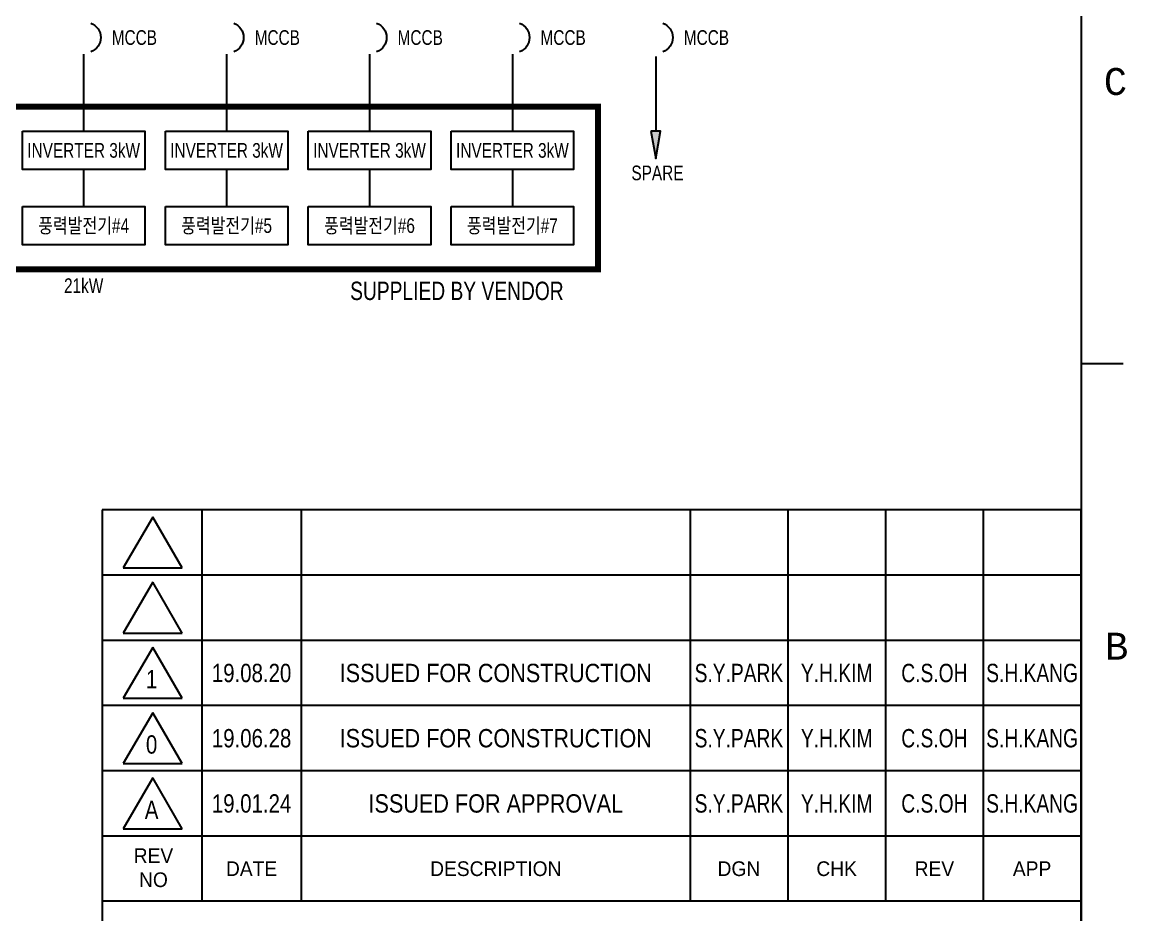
# Model space of a CAD drawing. Header units: feet. Extents: x 1 to 168002, y -59383 to 29717.
# Drawn here: x 116348 to 125376, y 5745 to 13044 of the extents above; entities that cross this region are included whole.
import ezdxf
from ezdxf.enums import TextEntityAlignment as Align

# ---------------------------------------------------------------- set-up
doc = ezdxf.new("R2010")
doc.units = ezdxf.units.FT
doc.header["$LTSCALE"] = 50
doc.header["$MEASUREMENT"] = 0
doc.linetypes.add('CONTINU', pattern=[0])
doc.linetypes.add('PHANTOMX2', pattern=[5, 2.5, -0.5, 0.5, -0.5, 0.5, -0.5])
doc.layers.get('0').update_dxf_attribs({"linetype": 'CONTINUOUS'})
doc.layers.add('Border', color=7, linetype='CONTINUOUS', lineweight=0)
for name, color, linetype in [('E-Pow', 4, 'CONTINUOUS'), ('E-SYM0', 3, 'CONTINUOUS'), ('E-SYM1', 3, 'CONTINUOUS'), ('E-SYM2', 3, 'CONTINUOUS'), ('E-Text-1', 2, 'CONTINUOUS'), ('title', 2, 'CONTINUOUS')]:
    doc.layers.add(name, color=color, linetype=linetype)
doc.styles.add('MONOTXT', font='', dxfattribs={"height": 0.2})
doc.styles.add('TB-1$0$MONOTXT', font='monotxt_.ttf')
doc.styles.add('돋움', font='')
doc.styles.get('MONOTXT').set_extended_font_data('Gulim')
doc.styles.get('돋움').set_extended_font_data('Dotum')

# ---------------------------------------------------------------- blocks, each defined once
blk = doc.blocks.new('A$C23B25451')
at = {"layer": 'E-SYM0'}
blk.add_arc((0.3, -3.1), 2.8, 290.9248, 69.0752, dxfattribs=at)
blk = doc.blocks.new('FORMAT')
at = {"layer": 'Border', "color": 0, "linetype": 'Continuous', "lineweight": 25}
for p, q in [((41000, 28700), (41000, 1000)), ((41343.5, 10233.3), (41000, 10233.3)), ((41343.5, 10233.3), (41000, 10233.3)), ((41000, 9039.4), (33000, 9039.4)), ((33000, 9039.4), (33000, 2913.1)), ((33814.8, 9039.4), (33814.8, 5839.5)), ((41000, 2913.1), (41000, 9039.4)), ((33414, 8981), (33174, 8565.7)), ((33653.8, 8565.7), (33414, 8981)), ((41000, 8506.1), (33000, 8506.1)), ((33174, 8565.7), (33653.8, 8565.7)), ((33414, 8447.7), (33174, 8032.3)), ((33653.8, 8032.3), (33414, 8447.7)), ((41000, 7972.8), (33000, 7972.8)), ((33174, 8032.3), (33653.8, 8032.3)), ((33414, 7914.4), (33174, 7499)), ((33653.8, 7499), (33414, 7914.4)), ((33174, 7499), (33653.8, 7499)), ((41000, 7439.5), (33000, 7439.5)), ((33414, 7381), (33174, 6965.7)), ((33653.8, 6965.7), (33414, 7381)), ((33174, 6965.7), (33653.8, 6965.7)), ((41000, 6906.1), (33000, 6906.1)), ((41000, 6906.1), (33000, 6906.1)), ((33414, 6847.7), (33174, 6432.4)), ((33653.8, 6432.4), (33414, 6847.7)), ((33174, 6432.4), (33653.8, 6432.4)), ((41000, 6372.8), (33000, 6372.8)), ((41000, 6372.8), (33000, 6372.8)), ((41000, 5839.5), (33000, 5839.5)), ((41000, 5839.5), (33000, 5839.5))]:
    blk.add_line(p, q, dxfattribs=at)
at = {"layer": 'title', "color": 0, "linetype": 'CONTINU', "ltscale": 100}
for p, q in [((34629.6, 5839.5), (34629.6, 9039.4)), ((37805.8, 9039.4), (37805.8, 5839.5)), ((38603.1, 9039.4), (38603.1, 5839.5)), ((39403.1, 9039.4), (39403.1, 5839.5)), ((40200, 9039.4), (40200, 5839.5))]:
    blk.add_line(p, q, dxfattribs=at)
at = {"layer": 'Border', "color": 0, "linetype": 'Continuous', "lineweight": 25, "style": 'TB-1$0$MONOTXT'}
for s, p in [('C', (41185.7, 12541.7)), ('B', (41196.1, 7925))]:
    blk.add_text(s, height=220.2, dxfattribs=at).set_placement(p, align=Align.MIDDLE_LEFT)
at = {"layer": 'Border', "color": 0, "linetype": 'Continuous', "lineweight": 25, "style": 'MONOTXT'}
for s, p in [('REV', (33420.3, 6212.8)), ('DATE', (34222.2, 6106.1)), ('DESCRIPTION', (36217.7, 6106.1)), ('DGN', (38204.4, 6106.1)), ('CHK', (39003.1, 6106.1)), ('REV', (39801.6, 6106.1)), ('APP', (40600, 6106.1)), ('NO', (33420.3, 6015.9))]:
    blk.add_text(s, height=120, dxfattribs=at).set_placement(p, align=Align.MIDDLE)
blk = doc.blocks.new('TITLE')
at = {"xscale": 0.01, "yscale": 0.01, "zscale": 0.01}
blk.add_blockref('FORMAT', (0, 0), dxfattribs=at)
blk = doc.blocks.new('A$C1F1908AF')
at = {"layer": 'E-Pow'}
h = blk.add_hatch(color=7, dxfattribs=at)
h.dxf.hatch_style = 1
h.paths.add_polyline_path([(500, 88), (0, 0), (500, -88)])
at = {"layer": 'E-Pow', "color": 7}
blk.add_lwpolyline([(500, 88), (0, 0), (500, -88)], close=True, dxfattribs=at)

msp = doc.modelspace()

# ---------------------------------------------------------------- linework, layer by layer
at = {"color": 6, "linetype": 'PHANTOMX2', "ltscale": 0.3, "const_width": 50, "elevation": 0.1}
msp.add_lwpolyline([(112648.1, 12352.8), (121055, 12352.8), (121055, 11022.8), (112648.1, 11022.8)], close=True, dxfattribs=at)
at = {"layer": 'E-Pow'}
for p, q in [((116851.5, 12782.8, 0.1), (116851.5, 12152.8, 0.1)), ((118019.3, 12782.8, 0.1), (118019.3, 12152.8, 0.1)), ((119187.1, 12782.8, 0.1), (119187.1, 12152.8, 0.1)), ((120355, 12782.8, 0.1), (120355, 12152.8, 0.1)), ((121526.1, 12761.8, 0.1), (121526.1, 12152.8, 0.1)), ((116851.5, 11837.8, 0.1), (116851.5, 11537.8, 0.1)), ((118019.3, 11837.8, 0.1), (118019.3, 11537.8, 0.1)), ((119187.1, 11837.8, 0.1), (119187.1, 11537.8, 0.1)), ((120355, 11837.8, 0.1), (120355, 11537.8, 0.1))]:
    msp.add_line(p, q, dxfattribs=at)
at = {"layer": 'E-SYM1', "elevation": 0.1}
for points in [[(116351.5, 12152.8), (117351.5, 12152.8), (117351.5, 11837.8), (116351.5, 11837.8)], [(117519.3, 12152.8), (118519.3, 12152.8), (118519.3, 11837.8), (117519.3, 11837.8)], [(118687.1, 12152.8), (119687.1, 12152.8), (119687.1, 11837.8), (118687.1, 11837.8)], [(119855, 12152.8), (120855, 12152.8), (120855, 11837.8), (119855, 11837.8)], [(116351.5, 11537.8), (117351.5, 11537.8), (117351.5, 11222.8), (116351.5, 11222.8)], [(117519.3, 11537.8), (118519.3, 11537.8), (118519.3, 11222.8), (117519.3, 11222.8)], [(118687.1, 11537.8), (119687.1, 11537.8), (119687.1, 11222.8), (118687.1, 11222.8)], [(119855, 11537.8), (120855, 11537.8), (120855, 11222.8), (119855, 11222.8)]]:
    msp.add_lwpolyline(points, close=True, dxfattribs=at)

# ---------------------------------------------------------------- block references
at = {"color": 7, "linetype": 'CONTINU', "ltscale": 100, "xscale": 100, "yscale": 100, "zscale": 100}
msp.add_blockref('TITLE', (84001.4, 16.7, 0.1), dxfattribs=at)
at = {"layer": 'E-SYM0'}
for name, p, xscale, yscale, zscale, rotation in [('A$C23B25451', (116851.5, 12778.3, 0.1), -45.00023775635822, 45.00023775635822, 45.00023775635822, 180), ('A$C23B25451', (118019.3, 12778.3, 0.1), -45.00023775635822, 45.00023775635822, 45.00023775635822, 180), ('A$C23B25451', (119187.1, 12778.3, 0.1), -45.00023775635822, 45.00023775635822, 45.00023775635822, 180), ('A$C23B25451', (120355, 12778.3, 0.1), -45.00023775635822, 45.00023775635822, 45.00023775635822, 180), ('A$C23B25451', (121526.1, 12778.3, 0.1), -45.00023775635822, 45.00023775635822, 45.00023775635822, 180), ('A$C1F1908AF', (121526.1, 11927.7, 0.1), 0.4500023775635821, 0.4500023775635821, 0.4500023775635821, 90)]:
    msp.add_blockref(name, p, dxfattribs=dict(at, xscale=xscale, yscale=yscale, zscale=zscale, rotation=rotation))

# ---------------------------------------------------------------- texts
at = {"layer": 'Border', "color": 2, "linetype": 'Continuous', "lineweight": 25, "style": 'MONOTXT'}
for s, width, p in [('19.08.20', 0.85, (118223.6, 7722.8, 0.1)), ('ISSUED FOR CONSTRUCTION', 0.9, (120219.1, 7722.8, 0.1)), ('S.Y.PARK', 0.8, (122205.9, 7722.8, 0.1)), ('Y.H.KIM', 0.8, (123004.5, 7722.8, 0.1)), ('C.S.OH', 0.8, (123803, 7722.8, 0.1)), ('S.H.KANG', 0.8, (124601.5, 7722.8, 0.1)), ('1', 0.85, (117406.7, 7671.6, 0.1)), ('19.06.28', 0.85, (118223.6, 7189.5, 0.1)), ('ISSUED FOR CONSTRUCTION', 0.9, (120219.1, 7189.5, 0.1)), ('S.Y.PARK', 0.8, (122205.9, 7189.5, 0.1)), ('Y.H.KIM', 0.8, (123004.5, 7189.5, 0.1)), ('C.S.OH', 0.8, (123803, 7189.5, 0.1)), ('S.H.KANG', 0.8, (124601.5, 7189.5, 0.1)), ('0', 0.85, (117406.7, 7138.3, 0.1)), ('19.01.24', 0.85, (118223.6, 6656.2, 0.1)), ('ISSUED FOR APPROVAL', 0.9, (120219.1, 6656.2, 0.1)), ('S.Y.PARK', 0.8, (122205.9, 6656.2, 0.1)), ('Y.H.KIM', 0.8, (123004.5, 6656.2, 0.1)), ('C.S.OH', 0.8, (123803, 6656.2, 0.1)), ('S.H.KANG', 0.8, (124601.5, 6656.2, 0.1)), ('A', 0.85, (117406.7, 6604.9, 0.1))]:
    msp.add_text(s, height=150, dxfattribs=dict(at, width=width)).set_placement(p, align=Align.MIDDLE)
at = {"layer": 'E-SYM2', "color": 2, "style": '돋움', "width": 0.8}
for s, p in [('INVERTER 3kW', (116851.5, 11995.3, -0.2)), ('INVERTER 3kW', (118019.3, 11995.3, -0.2)), ('INVERTER 3kW', (119187.1, 11995.3, -0.2)), ('INVERTER 3kW', (120355, 11995.3, -0.2)), ('SPARE', (121540.1, 11811.1, 0.1)), ('풍력발전기#4', (116851.5, 11380.3, -0.2)), ('풍력발전기#5', (118019.3, 11380.3, -0.2)), ('풍력발전기#6', (119187.1, 11380.3, -0.2)), ('풍력발전기#7', (120355, 11380.3, -0.2))]:
    msp.add_text(s, height=120, dxfattribs=at).set_placement(p, align=Align.MIDDLE_CENTER)
at = {"layer": 'E-Text-1', "style": '돋움', "width": 0.8}
for s, height, p in [('MCCB', 120, (117081, 12917.8, 0.1)), ('MCCB', 120, (118248.8, 12917.8, 0.1)), ('MCCB', 120, (119416.6, 12917.8, 0.1)), ('MCCB', 120, (120584.5, 12917.8, 0.1)), ('MCCB', 120, (121755.6, 12917.8, 0.1)), ('SUPPLIED BY VENDOR', 150, (119028.9, 10846.8, 0.1))]:
    msp.add_text(s, height=height, dxfattribs=at).set_placement(p, align=Align.MIDDLE_LEFT)
msp.add_text('21kW', height=120, dxfattribs=at).set_placement((116851.5, 10892.3, 0.1), align=Align.MIDDLE)

doc.saveas('drawing.dxf')
